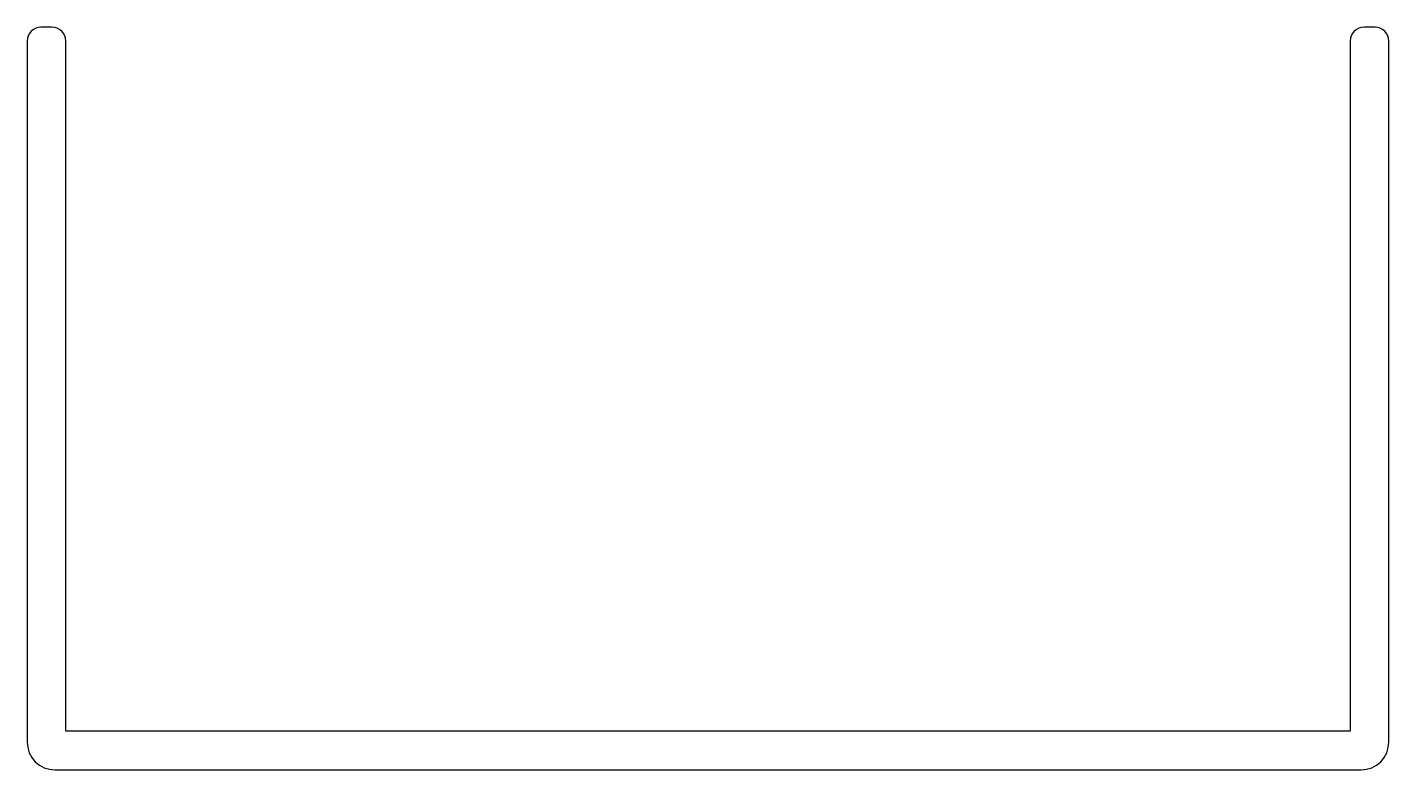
# Model space of a CAD drawing. Extents: x 123.3 to 172.8, y 201.1 to 228.1.
import ezdxf

# ---------------------------------------------------------------- set-up
doc = ezdxf.new("R2010")
doc.units = 0
doc.layers.add('ANA', color=220, linetype='CONTINUOUS')

msp = doc.modelspace()

# ---------------------------------------------------------------- linework, layer by layer
at = {"layer": 'ANA', "color": 0}
msp.add_lwpolyline([(124.199, 228.139), (123.799, 228.139, 0.414214), (123.299, 227.639), (123.299, 202.139, 0.414214), (124.299, 201.139), (171.799, 201.139, 0.414214), (172.799, 202.139), (172.799, 227.639, 0.414214), (172.299, 228.139), (171.899, 228.139, 0.414214), (171.399, 227.639), (171.399, 202.539), (124.699, 202.539), (124.699, 227.639, 0.414214)], format="xyb", close=True, dxfattribs=at)

doc.saveas('drawing.dxf')
